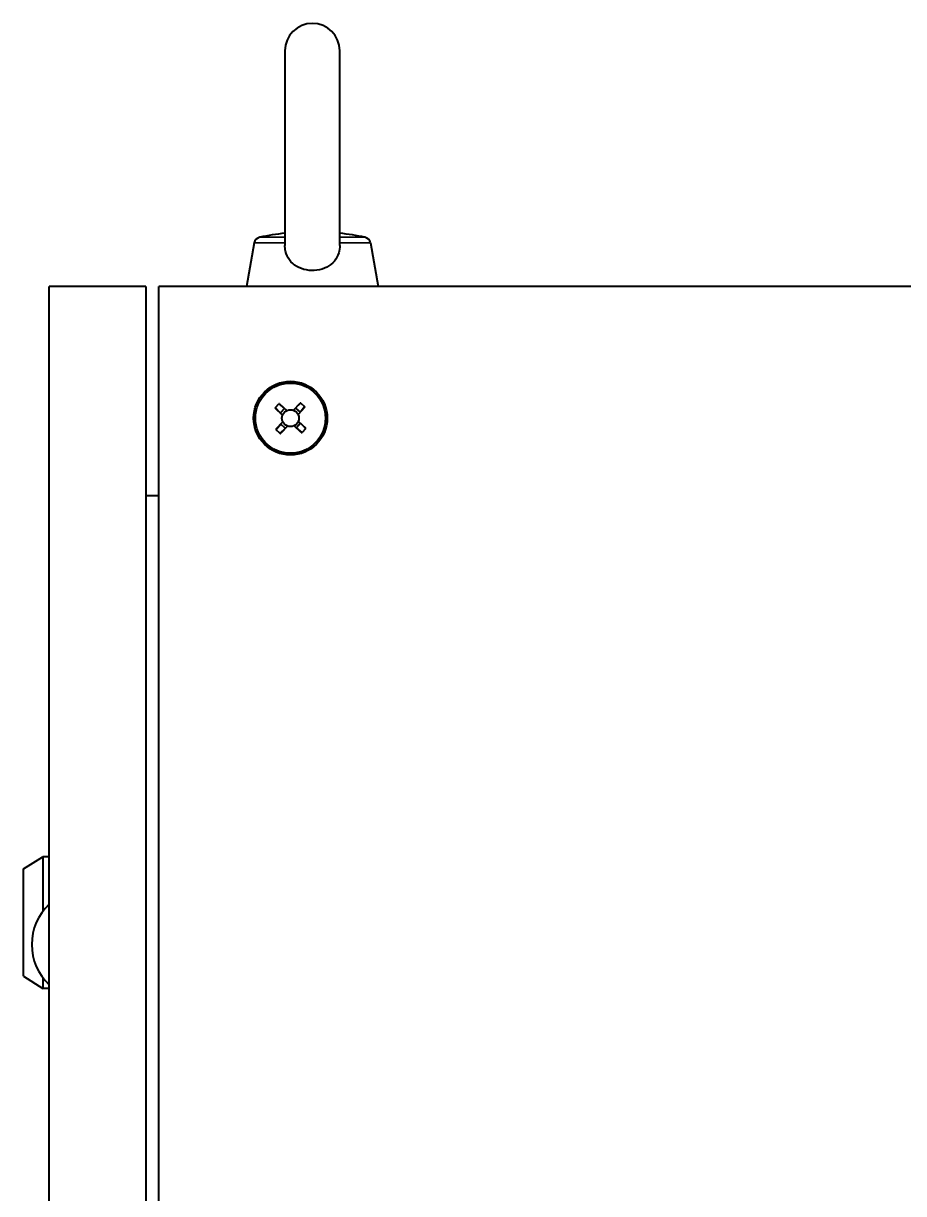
# Model space of a CAD drawing. Header units: millimetres. Extents: x 0 to 4752, y 0 to 3360.
# Drawn here: x 2672.8 to 2873.5, y 1795.1 to 2061.9 of the extents above; entities that cross this region are included whole.
import ezdxf

# ---------------------------------------------------------------- set-up
doc = ezdxf.new("R2010")
doc.units = ezdxf.units.MM
doc.header["$LTSCALE"] = 8
doc.layers.add('가시적인 것(ISO)', color=3, linetype='Continuous', lineweight=40)
doc.layers.add('가시적인 좁은 것(ISO)', color=3, linetype='Continuous', lineweight=35)

msp = doc.modelspace()

# ---------------------------------------------------------------- linework, layer by layer
at = {"layer": '가시적인 것(ISO)'}
for p, q in [((2732.459, 2055.632), (2732.459, 2011.266)), ((2744.959, 2011.266), (2744.959, 2055.632)), ((2725.463, 2011.831), (2723.709, 2001.882)), ((2751.955, 2011.831), (2753.709, 2001.882)), ((2700.709, 2001.882), (2678.709, 2001.882)), ((2678.709, 1111.882), (2678.709, 2001.882)), ((2700.709, 2001.882), (2700.709, 1111.882)), ((2703.709, 1101.882), (2703.709, 2001.882)), ((3353.709, 2001.882), (2703.709, 2001.882)), ((2730.275, 1974.281), (2731.046, 1975.115)), ((2731.246, 1975.123), (2732.872, 1973.621)), ((2734.405, 1973.682), (2735.907, 1975.308)), ((2736.95, 1974.344), (2735.448, 1972.719)), ((2736.107, 1975.316), (2736.942, 1974.545)), ((2731.909, 1972.578), (2730.283, 1974.08)), ((2731.408, 1973.06), (2732.352, 1974.083)), ((2734.887, 1974.183), (2735.909, 1973.239)), ((2730.468, 1969.419), (2731.97, 1971.045)), ((2731.31, 1968.448), (2730.476, 1969.219)), ((2732.53, 1969.581), (2731.508, 1970.525)), ((2733.013, 1970.082), (2731.511, 1968.456)), ((2736.171, 1968.641), (2734.545, 1970.143)), ((2736.01, 1970.704), (2735.066, 1969.681)), ((2735.509, 1971.186), (2737.135, 1969.684)), ((2737.143, 1969.483), (2736.372, 1968.649)), ((2703.709, 1954.182), (2700.709, 1954.182)), ((2672.809, 1869.132), (2677.209, 1871.882)), ((2677.209, 1871.882), (2677.209, 1859.382)), ((2678.709, 1871.882), (2677.209, 1871.882)), ((2672.809, 1844.632), (2672.809, 1869.132)), ((2672.809, 1844.632), (2677.209, 1841.882)), ((2677.209, 1844.382), (2677.209, 1841.882)), ((2678.709, 1841.882), (2677.209, 1841.882))]:
    msp.add_line(p, q, dxfattribs=at)
for radius in [8.4, 8, 1.93]:
    msp.add_circle((2733.709, 1971.882), radius, dxfattribs=at)
for centre, radius, start, end in [((2738.709, 2055.632), 6.25, 0, 180), ((2727.039, 2011.553), 1.6, 102.02655, 170), ((2738.709, 1956.774), 57.608, 96.22838, 102.02655), ((2738.709, 1956.774), 57.608, 77.97345, 83.77162), ((2750.379, 2011.553), 1.6, 10, 77.97345), ((2730.379, 1974.184), 0.142, 137.27237, 227.27237), ((2731.15, 1975.019), 0.142, 47.27237, 137.27237), ((2736.011, 1975.212), 0.142, 47.27237, 137.27237), ((2736.846, 1974.441), 0.142, 317.27237, 47.27237), ((2731.418, 1973.051), 0.0142, 137.27237, 227.27237), ((2732.362, 1974.073), 0.0142, 47.27237, 137.27237), ((2734.878, 1974.173), 0.0142, 47.27237, 137.27237), ((2735.9, 1973.229), 0.0142, 317.27237, 47.27237), ((2730.572, 1969.323), 0.142, 137.27237, 227.27237), ((2731.518, 1970.535), 0.0142, 137.27237, 227.27237), ((2732.54, 1969.591), 0.0142, 227.27237, 317.27237), ((2735.055, 1969.691), 0.0142, 227.27237, 317.27237), ((2736, 1970.713), 0.0142, 317.27237, 47.27237), ((2737.038, 1969.58), 0.142, 317.27237, 47.27237), ((2731.407, 1968.552), 0.142, 227.27237, 317.27237), ((2736.268, 1968.745), 0.142, 227.27237, 317.27237), ((2687.209, 1851.882), 12.5, 132.84364, 227.15636)]:
    msp.add_arc(centre, radius, start, end, dxfattribs=at)
msp.add_open_spline([(2744.959, 2011.266), (2744.959, 2010.679), (2744.882, 2010.107), (2744.514, 2008.868), (2744.18, 2008.244), (2743.263, 2007.141), (2742.681, 2006.68), (2741.325, 2005.965), (2740.557, 2005.724), (2738.955, 2005.5), (2738.139, 2005.517), (2736.557, 2005.809), (2735.808, 2006.081), (2734.476, 2006.868), (2733.905, 2007.378), (2733.043, 2008.577), (2732.751, 2009.242), (2732.502, 2010.391), (2732.459, 2010.825), (2732.459, 2011.266)], degree=3, knots=[0.0577215, 0.0577215, 0.0577215, 0.0577215, 0.2389985, 0.2389985, 0.4669288, 0.4669288, 0.7034085, 0.7034085, 0.9482875, 0.9482875, 1.1919398, 1.1919398, 1.4358413, 1.4358413, 1.680633, 1.680633, 1.9138398, 1.9138398, 2.0497058, 2.0497058, 2.0497058, 2.0497058], dxfattribs=at)
at = {"layer": '가시적인 좁은 것(ISO)'}
for p, q in [((2732.459, 2011.831), (2725.463, 2011.831)), ((2726.705, 2013.118), (2732.459, 2013.118)), ((2744.959, 2013.118), (2750.712, 2013.118)), ((2751.955, 2011.831), (2744.959, 2011.831)), ((2730.275, 1974.281), (2731.408, 1973.06)), ((2732.352, 1974.083), (2731.046, 1975.115)), ((2736.107, 1975.316), (2734.887, 1974.183)), ((2735.909, 1973.239), (2736.942, 1974.545)), ((2731.508, 1970.525), (2730.476, 1969.219)), ((2731.31, 1968.448), (2732.53, 1969.581)), ((2735.066, 1969.681), (2736.372, 1968.649)), ((2737.143, 1969.483), (2736.01, 1970.704))]:
    msp.add_line(p, q, dxfattribs=at)

doc.saveas('drawing.dxf')
